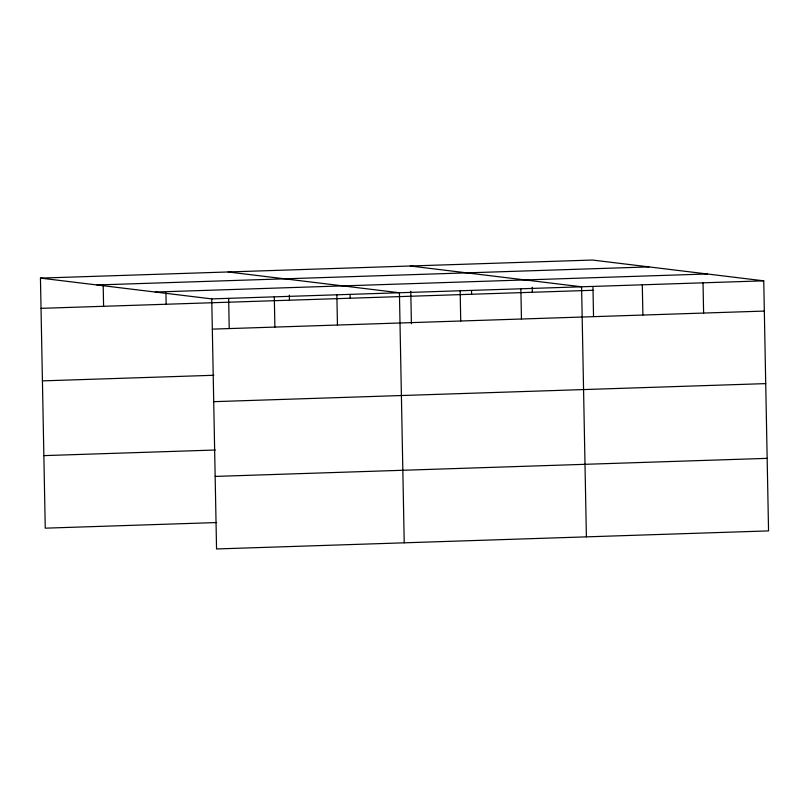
<?xml version="1.0" encoding="UTF-8"?>
<svg xmlns="http://www.w3.org/2000/svg" width="809" height="809" viewBox="0 0 809 809"><rect width="100%" height="100%" fill="white"/><g stroke="black" fill="none" stroke-linecap="round" stroke-linejoin="round"><path stroke-width="1.21" d="M40.45 278.104L592.451 260.043L763.747 280.834L768.55 530.896L216.549 548.957L211.746 298.895L40.45 278.104L45.253 528.166L216.67 522.553M96.979 284.96L648.98 266.909M155.217 292.029L707.218 273.978M211.746 298.895L763.747 280.834M41.026 308.34L593.037 290.279M212.322 329.132L764.333 311.071M42.422 380.877L213.839 375.275M213.718 401.668L765.719 383.618M43.858 455.619L215.275 450.016M215.154 476.41L767.154 458.359M410.294 266.009L581.59 286.801L586.394 536.852M228.128 271.966L399.424 292.757L404.227 542.819M703.031 282.826L703.608 313.053M642.306 284.808L642.892 315.045M592.957 286.497L593.533 316.541M532.221 287.225L532.312 292.261M520.865 288.783L521.451 319.019M471.516 290.471L471.596 294.254M460.149 290.765L460.726 321.001M410.78 291.2L411.397 323.752M350.075 294.446L350.155 298.228M336.868 294.8L337.444 325.036M289.339 295.174L289.43 300.21M274.302 296.852L274.888 327.079M228.644 298.42L229.22 328.464M165.936 292.909L166.148 304.245M103.178 284.879L103.592 306.287"/></g></svg>
